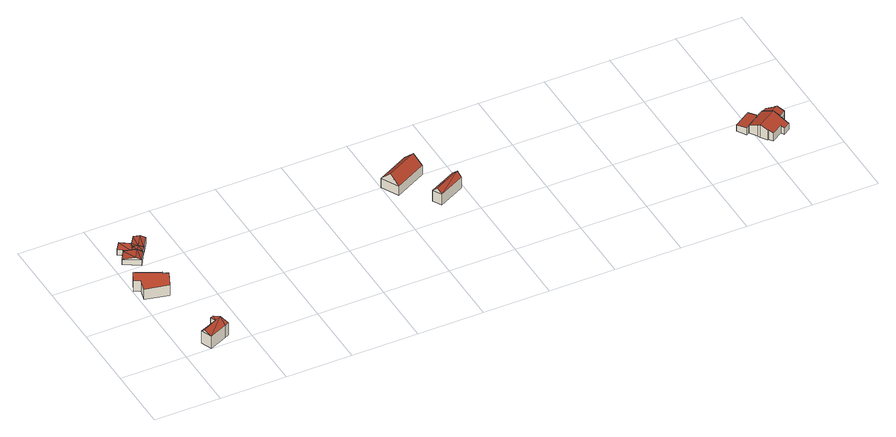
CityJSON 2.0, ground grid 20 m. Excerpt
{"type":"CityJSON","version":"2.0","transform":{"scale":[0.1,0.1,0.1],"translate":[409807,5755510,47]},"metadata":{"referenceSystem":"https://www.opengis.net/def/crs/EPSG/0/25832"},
"CityObjects":{
"building1":{"type":"Building","attributes":{"Gemeindeschluessel":"05515000","Geometrietyp2DReferenz":"3000","function":"31001_1310","roofType":"5000","measuredHeight":5.22},"address":[{"country":"Germany","locality":"Münster","thoroughfareNumber":"53","thoroughfareName":"Wersewinkel"}],"geometry":[{"type":"Solid","lod":"2","boundaries":[[[[0,1,2,3]],[[4,5,1,0]],[[6,7,5,4]],[[8,9,7,6]],[[10,11,9,8]],[[12,13,11,10]],[[3,2,13,12]],[[3,12,14]],[[0,3,14]],[[14,15,0]],[[8,6,10]],[[14,10,6]],[[15,14,6]],[[6,4,15]],[[0,15,4]],[[10,14,12]],[[1,5,7,9,11,13,2]]]],"semantics":{"surfaces":[{"type":"WallSurface"},{"type":"RoofSurface"},{"type":"GroundSurface"}],"values":[[0,0,0,0,0,0,0,1,1,1,1,1,1,1,0,0,2]]}}]},
"building2":{"type":"Building","attributes":{"Gemeindeschluessel":"05515000","Geometrietyp2DReferenz":"3000","function":"31001_1310","roofType":"1000","measuredHeight":3.55},"address":[{"country":"Germany","locality":"Münster","thoroughfareNumber":"54","thoroughfareName":"Wersewinkel"}],"geometry":[{"type":"Solid","lod":"2","boundaries":[[[[16,17,18,19]],[[20,21,17,16]],[[22,23,21,20]],[[24,25,23,22]],[[26,27,25,24]],[[28,29,27,26]],[[30,31,29,28]],[[19,18,31,30]],[[28,26,24,22,20,16,19,30]],[[17,21,23,25,27,29,31,18]]]],"semantics":{"surfaces":[{"type":"WallSurface"},{"type":"RoofSurface"},{"type":"GroundSurface"}],"values":[[0,0,0,0,0,0,0,0,1,2]]}}]},
"building3":{"type":"Building","attributes":{"Gemeindeschluessel":"05515000","Geometrietyp2DReferenz":"3000","function":"31001_1310","roofType":"3100","measuredHeight":2.6},"geometry":[{"type":"Solid","lod":"2","boundaries":[[[[32,33,34,35]],[[36,37,33,32]],[[38,39,37,36]],[[35,34,39,38]],[[32,40,36]],[[38,41,35]],[[32,35,41]],[[41,40,32]],[[40,41,38]],[[38,36,40]],[[33,37,39,34]]]],"semantics":{"surfaces":[{"type":"WallSurface"},{"type":"RoofSurface"},{"type":"GroundSurface"}],"values":[[0,0,0,0,0,0,1,1,1,1,2]]}}]},
"building4":{"type":"Building","attributes":{"Gemeindeschluessel":"05515000","Geometrietyp2DReferenz":"3000","function":"31001_1310","roofType":"3100","measuredHeight":2.56},"geometry":[{"type":"Solid","lod":"2","boundaries":[[[[42,43,44,45]],[[46,47,43,42]],[[48,49,47,46]],[[45,44,49,48]],[[42,50,46]],[[48,51,45]],[[51,50,42]],[[42,45,51]],[[48,46,50]],[[50,51,48]],[[43,47,49,44]]]],"semantics":{"surfaces":[{"type":"WallSurface"},{"type":"RoofSurface"},{"type":"GroundSurface"}],"values":[[0,0,0,0,0,0,1,1,1,1,2]]}}]},
"building5":{"type":"Building","attributes":{"Gemeindeschluessel":"05515000","Geometrietyp2DReferenz":"3000","function":"31001_1310","roofType":"5000","measuredHeight":2.64},"geometry":[{"type":"Solid","lod":"2","boundaries":[[[[52,53,54,55]],[[56,57,53,52]],[[58,59,57,56]],[[60,61,59,58]],[[62,63,61,60]],[[64,65,63,62]],[[66,67,65,64]],[[55,54,67,66]],[[50,68,60]],[[50,60,58]],[[66,50,58]],[[55,66,58]],[[55,58,56]],[[56,52,55]],[[64,62,68]],[[68,50,64]],[[64,50,66]],[[60,68,62]],[[53,57,59,61,63,65,67,54]]]],"semantics":{"surfaces":[{"type":"WallSurface"},{"type":"RoofSurface"},{"type":"GroundSurface"}],"values":[[0,0,0,0,0,0,0,0,1,1,1,1,1,1,1,1,0,0,2]]}}]},
"building6":{"type":"Building","attributes":{"Gemeindeschluessel":"05515000","Geometrietyp2DReferenz":"3000","function":"31001_1310","roofType":"3100","measuredHeight":6},"address":[{"country":"Germany","locality":"Münster","thoroughfareNumber":"45","thoroughfareName":"Wersewinkel"}],"geometry":[{"type":"Solid","lod":"2","boundaries":[[[[69,70,71,72]],[[73,74,70,69]],[[75,76,74,73]],[[72,71,76,75]],[[69,77,73]],[[75,78,72]],[[72,78,77,69]],[[73,77,78,75]],[[70,74,76,71]]]],"semantics":{"surfaces":[{"type":"WallSurface"},{"type":"RoofSurface"},{"type":"GroundSurface"}],"values":[[0,0,0,0,0,0,1,1,2]]}}]},
"building7":{"type":"Building","attributes":{"Gemeindeschluessel":"05515000","Geometrietyp2DReferenz":"3000","function":"31001_1310","roofType":"3100","measuredHeight":5.1},"geometry":[{"type":"Solid","lod":"2","boundaries":[[[[79,80,81,82]],[[83,84,80,79]],[[85,86,84,83]],[[82,81,86,85]],[[79,87,83]],[[85,88,82]],[[79,82,88]],[[88,87,79]],[[87,88,85]],[[85,83,87]],[[80,84,86,81]]]],"semantics":{"surfaces":[{"type":"WallSurface"},{"type":"RoofSurface"},{"type":"GroundSurface"}],"values":[[0,0,0,0,0,0,1,1,1,1,2]]}}]},
"building8":{"type":"Building","attributes":{"Gemeindeschluessel":"05515000","Geometrietyp2DReferenz":"3000","function":"31001_2460","roofType":"2100","measuredHeight":2.35},"geometry":[{"type":"Solid","lod":"2","boundaries":[[[[89,90,91,92]],[[93,94,90,89]],[[95,96,94,93]],[[97,98,96,95]],[[92,91,98,97]],[[95,93,89,92,97]],[[90,94,96,98,91]]]],"semantics":{"surfaces":[{"type":"WallSurface"},{"type":"RoofSurface"},{"type":"GroundSurface"}],"values":[[0,0,0,0,0,1,2]]}}]},
"building9":{"type":"Building","attributes":{"Gemeindeschluessel":"05515000","Geometrietyp2DReferenz":"3000","function":"31001_1310"},"address":[{"country":"Germany","locality":"Münster","thoroughfareNumber":"42","thoroughfareName":"Wersewinkel"}],"children":["building9-1","building9-2"]},
"building9-1":{"type":"BuildingPart","attributes":{"roofType":"3100","measuredHeight":4.28},"parents":["building9"],"geometry":[{"type":"Solid","lod":"2","boundaries":[[[[99,100,101,102]],[[103,104,100,99]],[[105,106,104,103]],[[107,108,106,105]],[[109,110,108,107]],[[111,112,110,109]],[[113,114,112,111]],[[115,98,114,113]],[[116,96,98,115]],[[117,118,119,120,96,116]],[[121,122,123,124,125]],[[102,101,122,121]],[[126,117,116,115,113,111,109,127]],[[107,105,103,99,102,121,125,127,109]],[[100,104,106,108,110,112,114,98,96,120,128,123,122,101]],[[118,117,126]],[[120,119,129,128]],[[119,118,126,127,129]],[[129,124,123,128]],[[124,129,127,125]]]],"semantics":{"surfaces":[{"type":"WallSurface"},{"type":"RoofSurface"},{"type":"GroundSurface"},{"type":"ClosureSurface"}],"values":[[0,0,0,0,0,0,0,0,0,0,0,0,1,1,2,0,3,3,3,3]]}}]},
"building9-2":{"type":"BuildingPart","attributes":{"roofType":"5000","measuredHeight":4.34},"parents":["building9"],"geometry":[{"type":"Solid","lod":"2","boundaries":[[[[130,131,132,133]],[[134,135,131,130]],[[136,137,135,134]],[[138,139,137,136]],[[124,123,139,138]],[[140,141,120,119]],[[133,132,141,140]],[[142,140,118,126,143,144,145]],[[146,147,144,143,127,148,149]],[[149,148,125,124,138]],[[145,144,147,134,130]],[[147,146,136,134]],[[146,149,138,136]],[[118,140,119]],[[142,145,130,133]],[[142,133,140]],[[131,135,137,139,123,128,120,141,132]],[[128,129,119,120]],[[123,124,129,128]],[[148,127,125]],[[127,143,126]],[[127,126,118,119,129]],[[125,127,129,124]]]],"semantics":{"surfaces":[{"type":"WallSurface"},{"type":"RoofSurface"},{"type":"GroundSurface"},{"type":"ClosureSurface"}],"values":[[0,0,0,0,0,0,0,1,1,0,0,0,0,0,0,0,2,3,3,0,0,3,3]]}}]}
},
"vertices":[
[77,1,51],[77,1,9],[132,24,9],[132,24,51],[63,34,51],[63,34,9],[118,57,51],[118,57,9],[111,72,51],[111,72,9],[121,76,51],[121,76,9],[144,31,51],[144,31,9],[132,55,61],[68,22,61],
[11,268,47],[11,268,11],[81,252,11],[81,252,47],[20,304,47],[20,304,11],[2,313,47],[2,313,11],[17,345,47],[17,345,11],[89,310,47],[89,310,11],[87,306,47],[87,306,11],[102,299,47],[102,299,11],
[73,400,30],[73,400,12],[92,431,12],[92,431,30],[27,428,30],[27,428,12],[46,459,30],[46,459,12],[59,409,38],[78,440,38],
[77,463,33],[77,463,11],[67,448,11],[67,448,33],[102,446,33],[102,446,11],[92,431,33],[92,431,11],[90,454,36],[80,440,36],
[34,472,30],[34,472,10],[67,448,10],[67,448,30],[52,497,30],[52,497,10],[81,477,30],[81,477,10],[98,501,30],[98,501,10],[127,481,30],[127,481,10],[102,446,30],[102,446,10],[77,463,30],[77,463,10],[114,490,36],
[827,348,42],[827,348,11],[924,398,11],[924,398,42],[800,401,42],[800,401,11],[897,451,42],[897,451,11],[814,374,71],[910,424,71],
[910,256,49],[910,256,12],[991,297,12],[991,297,49],[896,284,49],[896,284,12],[978,325,49],[978,325,12],[903,270,63],[985,311,63],
[1760,169,36],[1760,169,15],[1778,141,15],[1778,141,39],[1812,202,36],[1812,202,15],[1830,174,39],[1830,174,15],[1786,146,39],[1786,146,15],
[1863,107,41],[1863,107,15],[1869,96,15],[1869,96,36],[1829,85,41],[1829,85,15],[1820,97,48],[1820,97,15],[1818,95,48],[1818,95,15],[1805,114,58],[1805,114,15],[1800,121,54],[1800,121,15],[1802,123,54],[1802,123,15],[1786,146,41],[1830,174,42],[1845,184,42],[1845,184,37],[1845,184,36],[1845,184,15],[1889,109,36],[1889,109,15],[1875,133,15],[1875,133,36],[1875,133,48],[1857,163,52],[1864,152,58],[1864,152,15],[1864,152,36],
[1878,173,36],[1878,173,15],[1876,172,15],[1876,172,36],[1890,150,36],[1890,150,15],[1893,144,36],[1893,144,15],[1892,144,36],[1892,144,15],[1863,196,36],[1863,196,15],[1876,172,53],[1862,155,58],[1882,166,58],[1878,173,53],[1893,144,52],[1890,150,54],[1875,133,52],[1892,144,52]
]}
